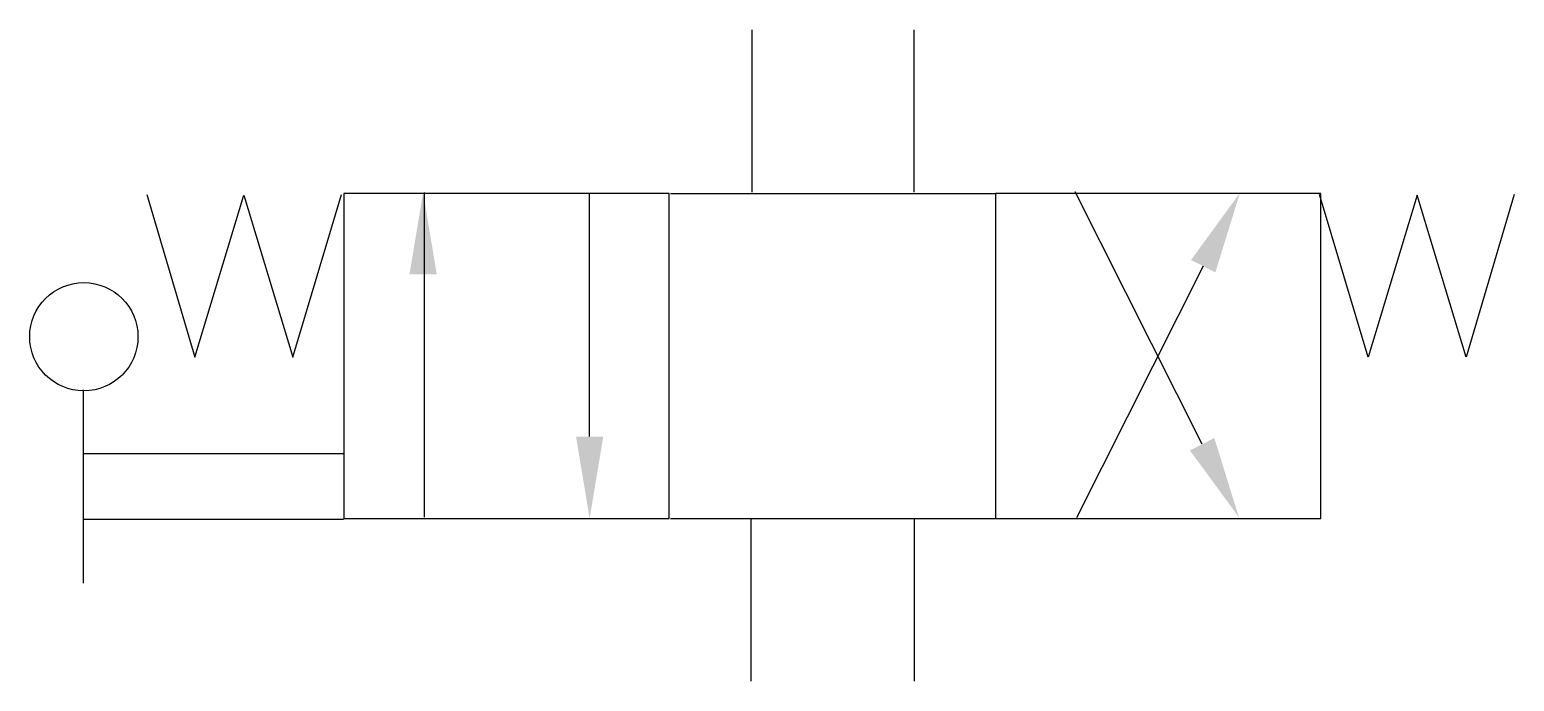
# Model space of a CAD drawing. Extents: x 96.4 to 142, y 48.3 to 68.3.
import ezdxf

# ---------------------------------------------------------------- set-up
doc = ezdxf.new("R2010")
doc.units = 0
doc.header["$MEASUREMENT"] = 0
for name, color, linetype in [('11', 1, 'CONTINUOUS'), ('12', 2, 'CONTINUOUS'), ('16', 6, 'CONTINUOUS')]:
    doc.layers.add(name, color=color, linetype=linetype)

# ---------------------------------------------------------------- blocks, each defined once
blk = doc.blocks.new('FHYA05', base_point=(660.45, 339.229))
at = {"layer": '11'}
for p, q in [((652.423, 341.206), (652.423, 335.259)), ((660.426, 339.229), (652.423, 339.229)), ((652.423, 337.229), (660.426, 337.229))]:
    blk.add_line(p, q, dxfattribs=at)
blk.add_circle((652.443, 342.835), 1.665, dxfattribs=at)
blk = doc.blocks.new('FHYA10', base_point=(659.657, 112.034))
at = {"layer": '11'}
for p, q in [((653.652, 112.018), (655.135, 107.02)), ((655.135, 107.02), (656.637, 112.002)), ((656.637, 112.002), (658.14, 107.02)), ((658.14, 107.02), (659.642, 112.018))]:
    blk.add_line(p, q, dxfattribs=at)
blk = doc.blocks.new('FHYJ10', base_point=(695.595, 97.595))
at = {"layer": '11'}
for p, q in [((708.157, 107.73), (708.157, 112.73)), ((713.139, 107.73), (713.139, 112.73)), ((698.081, 97.739), (698.081, 107.725)), ((721.993, 99.981), (718.085, 107.741)), ((695.607, 107.693), (695.607, 97.693)), ((705.607, 107.693), (695.607, 107.693)), ((703.162, 100.218), (703.162, 107.693)), ((705.607, 97.693), (705.607, 107.693)), ((705.647, 107.693), (715.647, 107.693)), ((725.643, 107.694), (715.643, 107.694)), ((715.643, 107.694), (715.643, 97.694)), ((725.643, 97.694), (725.643, 107.694)), ((722.024, 105.457), (718.134, 97.714)), ((695.607, 97.693), (705.607, 97.693)), ((705.647, 97.698), (715.647, 97.698)), ((708.118, 97.688), (708.118, 92.688)), ((713.139, 97.688), (713.139, 92.688)), ((715.643, 97.694), (725.643, 97.694))]:
    blk.add_line(p, q, dxfattribs=at)
at = {"layer": '12'}
for points in [[(697.622, 105.205), (698.462, 105.205), (698.042, 107.725)], [(721.649, 105.646), (722.4, 105.269), (723.156, 107.709)], [(703.582, 100.218), (702.742, 100.218), (703.162, 97.698)], [(722.368, 100.17), (721.618, 99.792), (723.126, 97.73)]]:
    blk.add_solid(points, dxfattribs=at)

msp = doc.modelspace()

# ---------------------------------------------------------------- block references
at = {"layer": '16'}
for name, p in [('FHYJ10', (106.008, 53.189)), ('FHYA10', (105.962, 63.269)), ('FHYA05', (106.03, 55.274))]:
    msp.add_blockref(name, p, dxfattribs=at)
at = {"layer": '16', "xscale": -1}
msp.add_blockref('FHYA10', (135.999, 63.269), dxfattribs=at)

doc.saveas('drawing.dxf')
